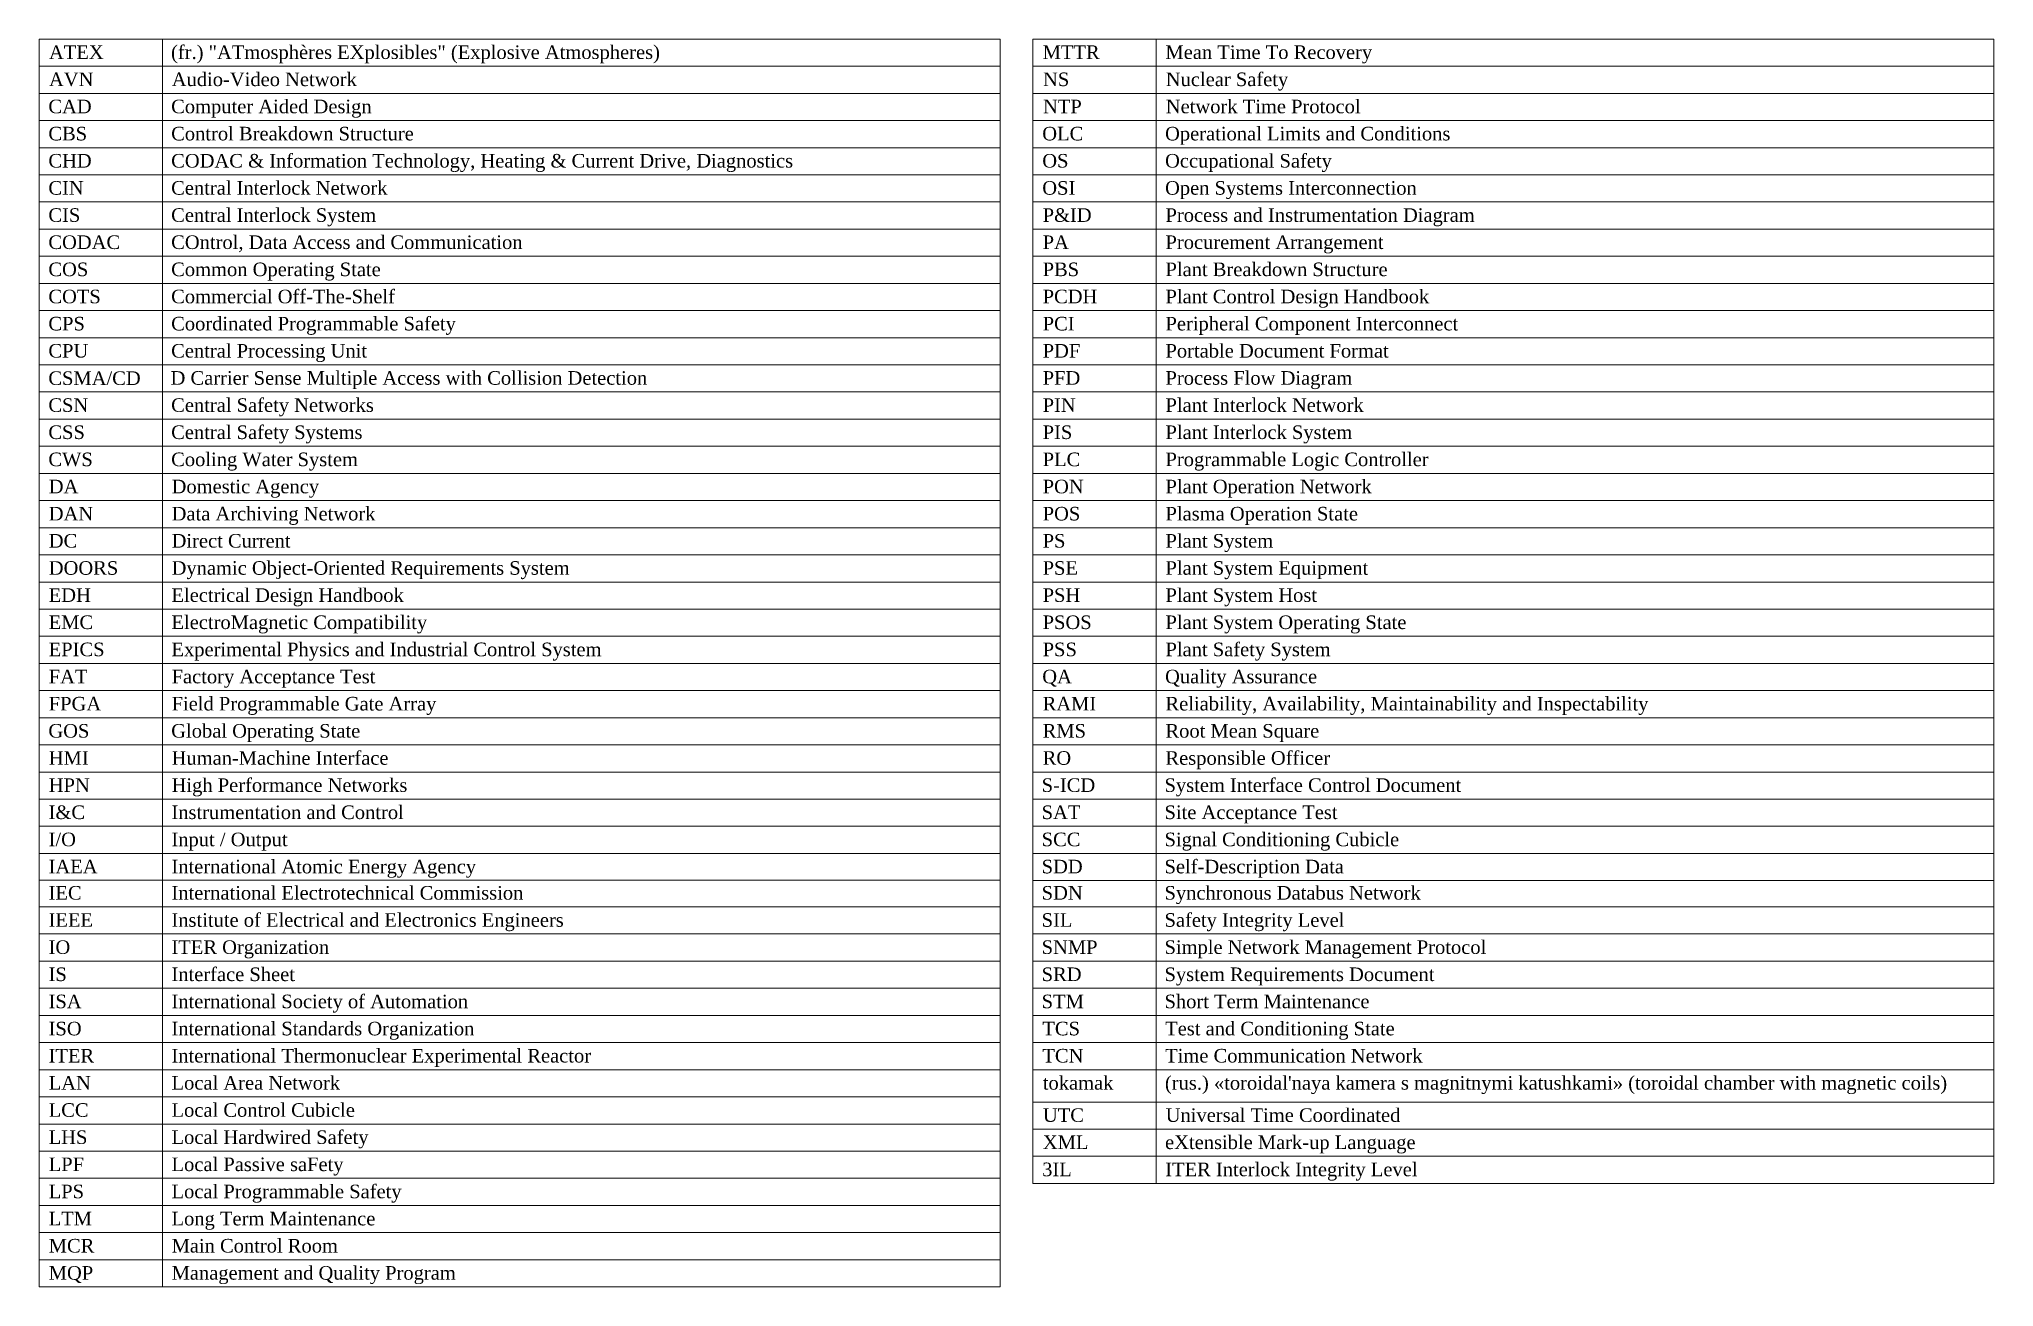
# Model space of a CAD drawing. Header units: inches. Extents: x 1 to 361, y 220 to 450.
import ezdxf
from ezdxf.enums import TextEntityAlignment as Align

# ---------------------------------------------------------------- set-up
doc = ezdxf.new("R2010")
doc.units = ezdxf.units.IN
doc.header["$MEASUREMENT"] = 0
doc.layers.add('www.linecad.com', color=7, linetype='Continuous')
doc.styles.add('www.linecad.com', font='times.ttf')

msp = doc.modelspace()

# ---------------------------------------------------------------- linework, layer by layer
at = {"layer": 'www.linecad.com', "color": 7, "lineweight": 18}
for points in [[(0.67, 220.25), (0.67, 450.08), (177.61, 450.08), (177.61, 220.25)], [(23.37, 450), (23.37, 220.25)], [(183.68, 239.3), (183.68, 450.08), (360.62, 450.08), (360.62, 239.3)], [(206.38, 450), (206.38, 239.3)], [(0.67, 445.08), (177.61, 445.08)], [(183.68, 445.08), (360.62, 445.08)], [(0.67, 440.08), (177.61, 440.08)], [(183.68, 440.08), (360.62, 440.08)], [(0.67, 435.08), (177.61, 435.08)], [(183.68, 435.08), (360.62, 435.08)], [(0.67, 430.08), (177.61, 430.08)], [(183.68, 430.08), (360.62, 430.08)], [(0.67, 425.08), (177.61, 425.08)], [(183.68, 425.08), (360.62, 425.08)], [(0.67, 420.08), (177.61, 420.08)], [(183.68, 420.08), (360.62, 420.08)], [(0.67, 415.08), (177.61, 415.08)], [(183.68, 415.08), (360.62, 415.08)], [(0.67, 410.08), (177.61, 410.08)], [(183.68, 410.08), (360.62, 410.08)], [(0.67, 405.08), (177.61, 405.08)], [(183.68, 405.08), (360.62, 405.08)], [(0.67, 400.08), (177.61, 400.08)], [(183.68, 400.08), (360.62, 400.08)], [(0.67, 395.08), (177.61, 395.08)], [(183.68, 395.08), (360.62, 395.08)], [(0.67, 390.08), (177.61, 390.08)], [(183.68, 390.08), (360.62, 390.08)], [(0.67, 385.08), (177.61, 385.08)], [(183.68, 385.08), (360.62, 385.08)], [(0.67, 380.08), (177.61, 380.08)], [(183.68, 380.08), (360.62, 380.08)], [(0.67, 375.08), (177.61, 375.08)], [(183.68, 375.08), (360.62, 375.08)], [(0.67, 370.08), (177.61, 370.08)], [(183.68, 370.08), (360.62, 370.08)], [(0.67, 365.08), (177.61, 365.08)], [(183.68, 365.08), (360.62, 365.08)], [(0.67, 360.08), (177.61, 360.08)], [(183.68, 360.08), (360.62, 360.08)], [(0.67, 355.08), (177.61, 355.08)], [(183.68, 355.08), (360.62, 355.08)], [(0.67, 350.08), (177.61, 350.08)], [(183.68, 350.08), (360.62, 350.08)], [(0.67, 345.08), (177.61, 345.08)], [(183.68, 345.08), (360.62, 345.08)], [(0.67, 340.08), (177.61, 340.08)], [(183.68, 340.08), (360.62, 340.08)], [(0.67, 335.08), (177.61, 335.08)], [(183.68, 335.08), (360.62, 335.08)], [(0.67, 330.08), (177.61, 330.08)], [(183.68, 330.08), (360.62, 330.08)], [(0.67, 325.08), (177.61, 325.08)], [(183.68, 325.08), (360.62, 325.08)], [(0.67, 320.08), (177.61, 320.08)], [(183.68, 320.08), (360.62, 320.08)], [(0.67, 315.08), (177.61, 315.08)], [(183.68, 315.08), (360.62, 315.08)], [(0.67, 310.08), (177.61, 310.08)], [(183.68, 310.08), (360.62, 310.08)], [(0.67, 305.08), (177.61, 305.08)], [(183.68, 305.08), (360.62, 305.08)], [(0.67, 300.08), (177.61, 300.08)], [(183.68, 300.08), (360.62, 300.08)], [(0.67, 295.16), (177.69, 295.16)], [(183.68, 295.08), (360.62, 295.08)], [(0.67, 290.25), (177.61, 290.25)], [(183.68, 290.25), (360.62, 290.25)], [(0.67, 285.25), (177.61, 285.25)], [(183.68, 285.25), (360.62, 285.25)], [(0.67, 280.25), (177.61, 280.25)], [(183.68, 280.25), (360.62, 280.25)], [(0.67, 275.25), (177.61, 275.25)], [(183.68, 275.25), (360.62, 275.25)], [(0.67, 270.25), (177.61, 270.25)], [(183.68, 270.25), (360.62, 270.25)], [(0.67, 265.25), (177.61, 265.25)], [(183.68, 265.25), (360.62, 265.25)], [(0.67, 260.25), (177.61, 260.25)], [(183.68, 260.25), (360.62, 260.25)], [(0.67, 255.25), (177.61, 255.25)], [(183.68, 254.3), (360.62, 254.3)], [(0.67, 250.25), (177.61, 250.25)], [(183.68, 249.3), (360.62, 249.3)], [(0.67, 245.25), (177.61, 245.25)], [(183.68, 244.3), (360.62, 244.3)], [(0.67, 240.25), (177.61, 240.25)], [(183.68, 239.3), (360.62, 239.3)], [(0.67, 235.25), (177.61, 235.25)], [(0.67, 230.25), (177.61, 230.25)], [(0.67, 225.25), (177.61, 225.25)], [(0.67, 220.25), (177.61, 220.25)]]:
    msp.add_lwpolyline(points, dxfattribs=at)

# ---------------------------------------------------------------- texts
at = {"layer": 'www.linecad.com', "color": 7, "style": 'www.linecad.com'}
for s, p in [('ATEX', (2.49, 447.67)), ('(fr.) "ATmosphères EXplosibles" (Explosive Atmospheres)', (24.97, 447.67)), ('MTTR', (185.46, 447.67)), ('Mean Time To Recovery', (208.08, 447.67)), ('AVN', (2.49, 442.67)), ('Audio-Video Network', (25.1, 442.67)), ('NS', (185.53, 442.67)), ('Nuclear Safety', (208.14, 442.67)), ('CAD', (2.38, 437.67)), ('Computer Aided Design', (24.99, 437.67)), ('NTP', (185.53, 437.67)), ('Network Time Protocol', (208.14, 437.67)), ('CBS', (2.38, 432.67)), ('Control Breakdown Structure', (24.99, 432.67)), ('OLC', (185.39, 432.67)), ('Operational Limits and Conditions', (208, 432.67)), ('CHD', (2.38, 427.67)), ('CODAC & Information Technology, Heating & Current Drive, Diagnostics', (24.99, 427.67)), ('OS', (185.39, 427.67)), ('Occupational Safety', (208, 427.67)), ('CIN', (2.38, 422.67)), ('Central Interlock Network', (24.99, 422.67)), ('OSI', (185.39, 422.67)), ('Open Systems Interconnection', (208, 422.67)), ('CIS', (2.38, 417.67)), ('Central Interlock System', (24.99, 417.67)), ('P&ID', (185.46, 417.67)), ('Process and Instrumentation Diagram', (208.08, 417.67)), ('CODAC', (2.38, 412.67)), ('COntrol, Data Access and Communication', (24.99, 412.67)), ('PA', (185.46, 412.67)), ('Procurement Arrangement', (208.08, 412.67)), ('COS', (2.38, 407.67)), ('Common Operating State', (24.99, 407.67)), ('PBS', (185.46, 407.67)), ('Plant Breakdown Structure', (208.08, 407.67)), ('COTS', (2.38, 402.67)), ('Commercial Off-The-Shelf', (24.99, 402.67)), ('PCDH', (185.46, 402.67)), ('Plant Control Design Handbook', (208.08, 402.67)), ('CPS', (2.38, 397.67)), ('Coordinated Programmable Safety', (24.99, 397.67)), ('PCI', (185.46, 397.67)), ('Peripheral Component Interconnect', (208.08, 397.67)), ('CPU', (2.38, 392.67)), ('Central Processing Unit', (24.99, 392.67)), ('PDF', (185.46, 392.67)), ('Portable Document Format', (208.08, 392.67)), ('CSMA/CD', (2.38, 387.63)), ('D Carrier Sense Multiple Access with Collision Detection', (24.88, 387.67)), ('PFD', (185.46, 387.67)), ('Process Flow Diagram', (208.08, 387.67)), ('CSN', (2.38, 382.67)), ('Central Safety Networks', (24.99, 382.67)), ('PIN', (185.46, 382.67)), ('Plant Interlock Network', (208.08, 382.67)), ('CSS', (2.38, 377.67)), ('Central Safety Systems', (24.99, 377.67)), ('PIS', (185.46, 377.67)), ('Plant Interlock System', (208.08, 377.67)), ('CWS', (2.38, 372.67)), ('Cooling Water System', (24.99, 372.67)), ('PLC', (185.46, 372.67)), ('Programmable Logic Controller', (208.08, 372.67)), ('DA', (2.45, 367.67)), ('Domestic Agency', (25.07, 367.67)), ('PON', (185.46, 367.67)), ('Plant Operation Network', (208.08, 367.67)), ('DAN', (2.45, 362.67)), ('Data Archiving Network', (25.07, 362.67)), ('POS', (185.46, 362.67)), ('Plasma Operation State', (208.08, 362.67)), ('DC', (2.45, 357.67)), ('Direct Current', (25.07, 357.67)), ('PS', (185.46, 357.67)), ('Plant System', (208.08, 357.67)), ('DOORS', (2.45, 352.67)), ('Dynamic Object-Oriented Requirements System', (25.07, 352.67)), ('PSE', (185.46, 352.67)), ('Plant System Equipment', (208.08, 352.67)), ('EDH', (2.44, 347.67)), ('Electrical Design Handbook', (25.05, 347.67)), ('PSH', (185.46, 347.67)), ('Plant System Host', (208.08, 347.67)), ('EMC', (2.44, 342.67)), ('ElectroMagnetic Compatibility', (25.05, 342.67)), ('PSOS', (185.46, 342.67)), ('Plant System Operating State', (208.08, 342.67)), ('EPICS', (2.44, 337.67)), ('Experimental Physics and Industrial Control System', (25.05, 337.67)), ('PSS', (185.46, 337.67)), ('Plant Safety System', (208.08, 337.67)), ('FAT', (2.45, 332.67)), ('Factory Acceptance Test', (25.07, 332.67)), ('QA', (185.39, 332.67)), ('Quality Assurance', (208, 332.67)), ('FPGA', (2.45, 327.67)), ('Field Programmable Gate Array', (25.07, 327.67)), ('RAMI', (185.46, 327.67)), ('Reliability, Availability, Maintainability and Inspectability', (208.08, 327.67)), ('Global Operating State', (25, 322.67)), ('GOS', (2.38, 322.67)), ('RMS', (185.46, 322.67)), ('Root Mean Square', (208.08, 322.67)), ('HMI', (2.45, 317.67)), ('Human-Machine Interface', (25.07, 317.67)), ('RO', (185.46, 317.67)), ('Responsible Officer', (208.08, 317.67)), ('HPN', (2.45, 312.67)), ('High Performance Networks', (25.07, 312.67)), ('S-ICD', (185.28, 312.67)), ('System Interface Control Document', (207.9, 312.67)), ('I&C', (2.42, 307.67)), ('Instrumentation and Control', (25.04, 307.67)), ('SAT', (185.28, 307.67)), ('Site Acceptance Test', (207.9, 307.67)), ('I/O', (2.42, 302.67)), ('Input / Output', (25.04, 302.67)), ('SCC', (185.28, 302.67)), ('Signal Conditioning Cubicle', (207.9, 302.67)), ('IAEA', (2.42, 297.67)), ('International Atomic Energy Agency', (25.04, 297.67)), ('SDD', (185.28, 297.67)), ('Self-Description Data', (207.9, 297.67)), ('IEC', (2.42, 292.83)), ('International Electrotechnical Commission', (25.04, 292.83)), ('SDN', (185.28, 292.83)), ('Synchronous Databus Network', (207.9, 292.83)), ('IEEE', (2.42, 287.83)), ('Institute of Electrical and Electronics Engineers', (25.04, 287.83)), ('SIL', (185.28, 287.83)), ('Safety Integrity Level', (207.9, 287.83)), ('IO', (2.42, 282.83)), ('ITER Organization', (25.04, 282.83)), ('SNMP', (185.28, 282.83)), ('Simple Network Management Protocol', (207.9, 282.83)), ('IS', (2.42, 277.83)), ('Interface Sheet', (25.04, 277.83)), ('SRD', (185.28, 277.83)), ('System Requirements Document', (207.9, 277.83)), ('ISA', (2.42, 272.83)), ('International Society of Automation', (25.04, 272.83)), ('STM', (185.28, 272.83)), ('Short Term Maintenance', (207.9, 272.83)), ('ISO', (2.42, 267.83)), ('International Standards Organization', (25.04, 267.83)), ('TCS', (185.41, 267.83)), ('Test and Conditioning State', (208.02, 267.83)), ('ITER', (2.42, 262.83)), ('International Thermonuclear Experimental Reactor', (25.04, 262.83)), ('TCN', (185.41, 262.83)), ('Time Communication Network', (208.02, 262.83)), ('Local Area Network', (25.06, 257.83)), ('tokamak', (185.49, 257.83)), ("(rus.) «toroidal'naya kamera s magnitnymi katushkami» (toroidal chamber with magnetic coils)", (207.98, 257.83)), ('LAN', (2.44, 257.83)), ('LCC', (2.44, 252.83)), ('Local Control Cubicle', (25.06, 252.83)), ('UTC', (185.51, 251.89)), ('Universal Time Coordinated', (208.12, 251.89)), ('LHS', (2.44, 247.83)), ('Local Hardwired Safety', (25.06, 247.83)), ('XML', (185.5, 246.89)), ('eXtensible Mark-up Language', (208, 246.89)), ('LPF', (2.44, 242.83)), ('Local Passive saFety', (25.06, 242.83)), ('3IL', (185.37, 241.89)), ('ITER Interlock Integrity Level', (208.04, 241.89)), ('LPS', (2.44, 237.83)), ('Local Programmable Safety', (25.06, 237.83)), ('LTM', (2.44, 232.83)), ('Long Term Maintenance', (25.06, 232.83)), ('MCR', (2.45, 227.83)), ('Main Control Room', (25.07, 227.83)), ('MQP', (2.45, 222.83)), ('Management and Quality Program', (25.07, 222.83))]:
    msp.add_text(s, height=2.5, dxfattribs=at).set_placement(p, align=Align.MIDDLE_LEFT)

doc.saveas('drawing.dxf')
